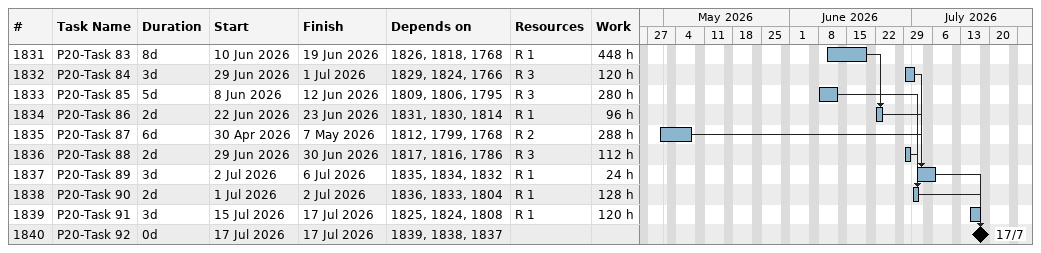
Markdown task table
| ID | Task | Duration | Start | Finish | Predecessors | Resources | Work (h) |
|---|---|---|---|---|---|---|---|
| 1831 | P20-Task 83 | 8d | 2026-06-10 | 2026-06-19 | 1826, 1818, 1768 | R 1 | 448 |
| 1832 | P20-Task 84 | 3d | 2026-06-29 | 2026-07-01 | 1829, 1824, 1766 | R 3 | 120 |
| 1833 | P20-Task 85 | 5d | 2026-06-08 | 2026-06-12 | 1809, 1806, 1795 | R 3 | 280 |
| 1834 | P20-Task 86 | 2d | 2026-06-22 | 2026-06-23 | 1831, 1830, 1814 | R 1 | 96 |
| 1835 | P20-Task 87 | 6d | 2026-04-30 | 2026-05-07 | 1812, 1799, 1768 | R 2 | 288 |
| 1836 | P20-Task 88 | 2d | 2026-06-29 | 2026-06-30 | 1817, 1816, 1786 | R 3 | 112 |
| 1837 | P20-Task 89 | 3d | 2026-07-02 | 2026-07-06 | 1835, 1834, 1832 | R 1 | 24 |
| 1838 | P20-Task 90 | 2d | 2026-07-01 | 2026-07-02 | 1836, 1833, 1804 | R 1 | 128 |
| 1839 | P20-Task 91 | 3d | 2026-07-15 | 2026-07-17 | 1825, 1824, 1808 | R 1 | 120 |
| 1840 | P20-Task 92 | 0d | 2026-07-17 | 2026-07-17 | 1839, 1838, 1837 |  |  |
